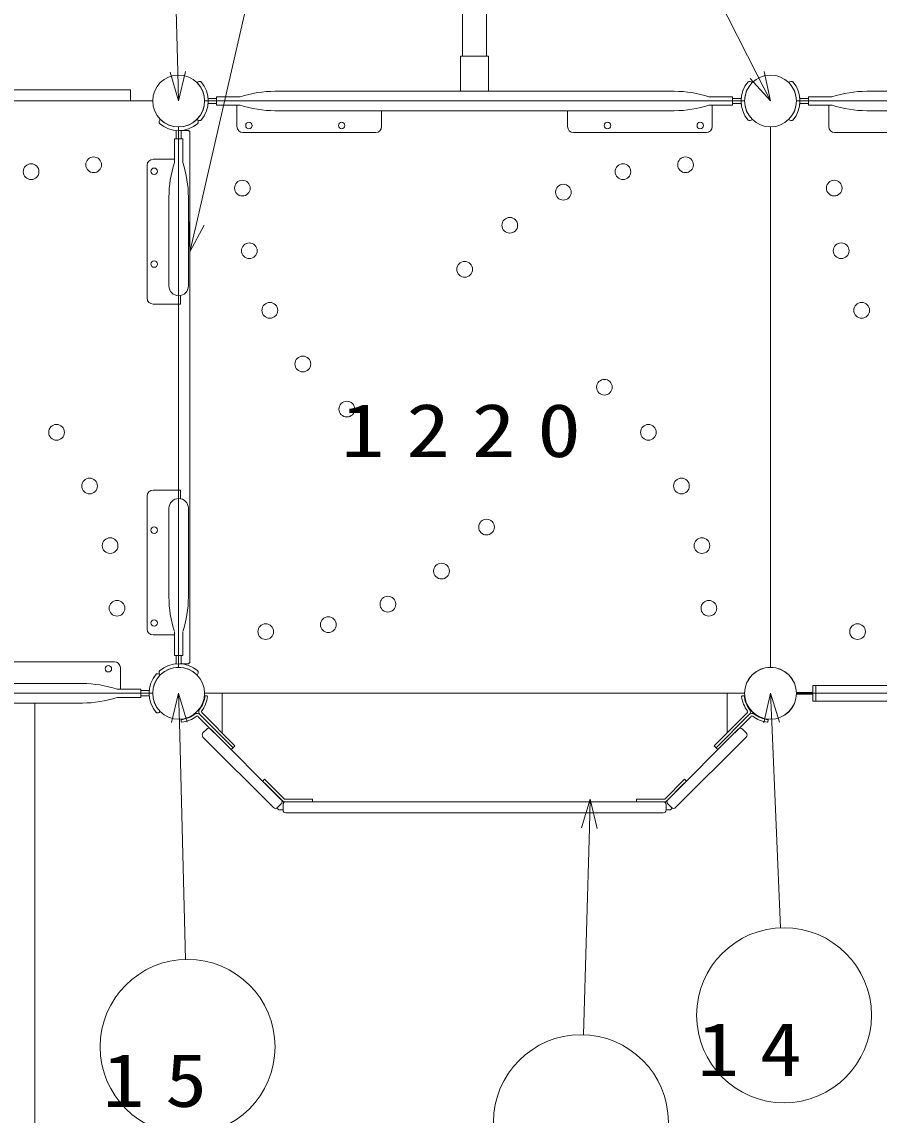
# Model space of a CAD drawing. Units: millimetres on the paper. Extents: x 0 to 420, y -594 to 297.
# Drawn here: x 156.97 to 186.38, y 136.79 to 174.26 of the extents above; entities that cross this region are included whole.
import ezdxf

# ---------------------------------------------------------------- set-up
doc = ezdxf.new("R2010")
doc.units = ezdxf.units.MM
for name, color, linetype, lineweight in [('2D', 7, 'Continuous', 13), ('AM_5', 7, 'Continuous', 13), ('TEXT', 7, 'Continuous', 13)]:
    doc.layers.add(name, color=color, linetype=linetype, lineweight=lineweight)
doc.styles.add('ＭＳ ゴシック', font='')
doc.styles.get('ＭＳ ゴシック').set_extended_font_data('MS Gothic')

msp = doc.modelspace()

# ---------------------------------------------------------------- linework, layer by layer
at = {"layer": '2D'}
for p, q in [((172.089, 181.486), (172.089, 173.085)), ((172.914, 173.085), (172.914, 181.44)), ((172.02, 171.88), (172.02, 173.085)), ((172.98, 173.085), (172.02, 173.085)), ((172.975, 173.085), (172.024, 173.085)), ((172.089, 173.085), (172.914, 173.085)), ((172.98, 171.88), (172.98, 173.085)), ((162.98, 172.174), (162.995, 172.187)), ((182.02, 172.174), (182.004, 172.187)), ((183.279, 172.174), (183.295, 172.187)), ((183.279, 172.174), (183.295, 172.187)), ((160.7, 171.925), (143.7, 171.925)), ((160.7, 171.925), (160.7, 171.545)), ((163.382, 171.636), (163.65, 171.636)), ((163.65, 171.686), (164.45, 171.686)), ((163.65, 171.406), (163.65, 171.686)), ((168.69, 171.88), (165.65, 171.88)), ((168.69, 171.88), (176.31, 171.88)), ((176.31, 171.88), (179.35, 171.88)), ((181.35, 171.686), (180.55, 171.686)), ((181.35, 171.406), (181.35, 171.686)), ((181.618, 171.636), (181.35, 171.636)), ((183.681, 171.636), (183.95, 171.636)), ((183.95, 171.686), (184.756, 171.686)), ((183.95, 171.406), (183.95, 171.686)), ((199.649, 171.88), (185.95, 171.88)), ((161.461, 171.545), (142.939, 171.545)), ((181.761, 171.545), (163.239, 171.545)), ((163.36, 171.546), (163.65, 171.546)), ((163.382, 171.546), (163.65, 171.546)), ((163.382, 171.546), (163.65, 171.546)), ((163.382, 171.456), (163.65, 171.456)), ((163.65, 171.406), (164.45, 171.406)), ((164.35, 171.406), (164.35, 170.666)), ((181.35, 171.406), (180.55, 171.406)), ((180.65, 171.406), (180.65, 170.666)), ((181.618, 171.546), (181.35, 171.546)), ((181.618, 171.546), (181.35, 171.546)), ((181.64, 171.546), (181.35, 171.546)), ((181.618, 171.456), (181.35, 171.456)), ((202.06, 171.545), (183.539, 171.545)), ((183.66, 171.546), (183.95, 171.546)), ((183.681, 171.546), (183.95, 171.546)), ((183.681, 171.546), (183.95, 171.546)), ((183.681, 171.456), (183.95, 171.456)), ((183.95, 171.406), (184.75, 171.406)), ((184.65, 171.406), (184.65, 170.666)), ((161.721, 170.916), (161.708, 170.9)), ((162.979, 170.916), (162.991, 170.9)), ((162.98, 170.917), (162.995, 170.904)), ((168.69, 171.212), (165.65, 171.212)), ((168.69, 171.212), (176.31, 171.212)), ((169.31, 171.212), (169.31, 170.666)), ((175.69, 171.212), (175.69, 170.666)), ((176.31, 171.212), (179.35, 171.212)), ((182.02, 170.917), (182.004, 170.904)), ((183.279, 170.917), (183.295, 170.904)), ((183.279, 170.917), (183.295, 170.904)), ((199.649, 171.212), (185.95, 171.212)), ((162.26, 170.514), (162.26, 170.246)), ((162.35, 170.657), (162.35, 152.135)), ((162.35, 152.135), (162.35, 170.657)), ((162.35, 170.536), (162.35, 170.246)), ((162.35, 170.514), (162.35, 170.246)), ((162.35, 170.514), (162.35, 170.246)), ((162.69, 170.536), (162.39, 170.536)), ((162.44, 170.514), (162.44, 170.246)), ((162.73, 170.496), (162.69, 170.536)), ((162.73, 152.296), (162.73, 170.496)), ((182.649, 152.135), (182.649, 170.657)), ((182.65, 170.657), (182.65, 152.135)), ((162.21, 170.246), (162.49, 170.246)), ((162.21, 170.246), (162.21, 169.446)), ((162.49, 170.246), (162.49, 169.446)), ((164.55, 170.466), (169.11, 170.466)), ((180.45, 170.466), (175.89, 170.466)), ((184.85, 170.466), (200.749, 170.466)), ((162.21, 169.546), (161.47, 169.546)), ((161.27, 169.346), (161.27, 164.786)), ((162.016, 165.206), (162.016, 168.246)), ((162.684, 165.206), (162.684, 168.246)), ((162.41, 164.877), (162.41, 164.586)), ((162.41, 164.586), (161.47, 164.586)), ((162.349, 158.206), (162.349, 164.586)), ((162.41, 158.206), (161.47, 158.206)), ((162.41, 157.915), (162.41, 158.206)), ((161.27, 153.446), (161.27, 158.006)), ((162.016, 157.586), (162.016, 154.546)), ((162.684, 157.586), (162.684, 154.546)), ((162.21, 152.546), (162.21, 153.346)), ((162.49, 152.546), (162.49, 153.346)), ((162.21, 153.246), (161.47, 153.246)), ((162.21, 152.546), (162.49, 152.546)), ((162.26, 152.278), (162.26, 152.546)), ((162.35, 152.256), (162.35, 152.546)), ((162.35, 152.278), (162.35, 152.546)), ((162.35, 152.278), (162.35, 152.546)), ((162.44, 152.278), (162.44, 152.546)), ((160.15, 152.326), (155.59, 152.326)), ((160.35, 151.386), (160.35, 152.126)), ((162.39, 152.256), (162.69, 152.256)), ((162.69, 152.256), (162.73, 152.296)), ((161.72, 151.875), (161.705, 151.888)), ((161.721, 151.876), (161.708, 151.891)), ((162.979, 151.876), (162.991, 151.891)), ((156.01, 151.58), (159.05, 151.58)), ((161.05, 151.386), (160.25, 151.386)), ((161.05, 151.386), (161.05, 151.106)), ((184.1, 150.974), (184.1, 151.518)), ((184.1, 151.518), (188.3, 151.518)), ((184.2, 150.974), (184.2, 151.518)), ((142.939, 151.246), (161.461, 151.246)), ((161.05, 151.106), (160.25, 151.106)), ((161.318, 151.336), (161.05, 151.336)), ((161.318, 151.246), (161.05, 151.246)), ((161.318, 151.246), (161.05, 151.246)), ((161.34, 151.246), (161.05, 151.246)), ((161.318, 151.156), (161.05, 151.156)), ((163.239, 151.246), (181.761, 151.246)), ((163.241, 151.246), (181.759, 151.246)), ((163.252, 151.162), (163.326, 151.156)), ((163.326, 151.156), (163.34, 151.139)), ((163.84, 151.246), (181.16, 151.246)), ((163.84, 151.246), (163.84, 149.883)), ((181.16, 151.246), (181.16, 149.883)), ((181.673, 151.156), (181.659, 151.139)), ((181.747, 151.162), (181.673, 151.156)), ((183.539, 151.246), (202.06, 151.246)), ((183.54, 151.278), (184.1, 151.278)), ((183.54, 151.214), (184.1, 151.214)), ((156.01, 150.912), (159.05, 150.912)), ((157.419, 150.912), (157.419, 136.209)), ((184.1, 150.974), (188.3, 150.974)), ((161.72, 150.617), (161.705, 150.604)), ((162.433, 150.344), (162.44, 150.269)), ((162.44, 150.269), (162.456, 150.256)), ((163.013, 150.456), (164.152, 149.317)), ((163.076, 150.519), (164.215, 149.38)), ((163.076, 150.519), (164.215, 149.38)), ((163.14, 150.583), (164.279, 149.444)), ((181.86, 150.583), (180.721, 149.444)), ((181.923, 150.519), (180.784, 149.38)), ((181.923, 150.519), (180.784, 149.38)), ((181.986, 150.456), (180.847, 149.317)), ((182.559, 150.269), (182.543, 150.256)), ((182.566, 150.344), (182.559, 150.269)), ((163.184, 149.889), (163.312, 150.016)), ((163.453, 150.016), (165.871, 147.598)), ((181.546, 150.016), (179.128, 147.598)), ((181.815, 149.889), (181.688, 150.016)), ((163.184, 149.747), (165.603, 147.329)), ((181.815, 149.747), (179.397, 147.329)), ((164.152, 149.317), (164.215, 149.38)), ((164.279, 149.444), (164.215, 149.38)), ((180.721, 149.444), (180.784, 149.38)), ((180.847, 149.317), (180.784, 149.38)), ((165.298, 148.298), (165.234, 148.235)), ((165.298, 148.298), (165.979, 147.618)), ((165.305, 148.164), (165.941, 147.528)), ((179.701, 148.298), (179.021, 147.618)), ((179.694, 148.164), (179.058, 147.528)), ((179.701, 148.298), (179.765, 148.235)), ((165.784, 147.246), (165.719, 147.311)), ((165.744, 147.329), (165.871, 147.456)), ((165.93, 147.428), (165.93, 147.248)), ((165.941, 147.528), (166.841, 147.528)), ((165.979, 147.618), (166.941, 147.618)), ((166.03, 147.528), (178.97, 147.528)), ((166.941, 147.618), (166.941, 147.528)), ((179.021, 147.618), (178.058, 147.618)), ((178.058, 147.618), (178.058, 147.528)), ((179.058, 147.528), (178.158, 147.528)), ((179.07, 147.428), (179.07, 147.248)), ((179.255, 147.329), (179.128, 147.456)), ((179.215, 147.246), (179.28, 147.311)), ((165.784, 147.246), (165.93, 147.246)), ((166.03, 147.148), (178.97, 147.148)), ((179.215, 147.246), (179.07, 147.246))]:
    msp.add_line(p, q, dxfattribs=at)
for centre, radius in [((162.35, 171.546), 0.889), ((162.35, 171.546), 0.889), ((162.35, 171.546), 0.889), ((182.65, 171.546), 0.889), ((182.65, 171.546), 0.889), ((182.65, 171.546), 0.889), ((164.76, 170.706), 0.11), ((167.94, 170.706), 0.11), ((177.06, 170.706), 0.11), ((180.24, 170.706), 0.11), ((157.289, 169.122), 0.27), ((159.436, 169.36), 0.27), ((177.589, 169.122), 0.27), ((179.736, 169.36), 0.27), ((161.51, 169.136), 0.11), ((164.536, 168.56), 0.27), ((175.546, 168.419), 0.27), ((184.836, 168.56), 0.27), ((173.707, 167.286), 0.27), ((164.774, 166.413), 0.27), ((185.074, 166.413), 0.27), ((161.51, 165.956), 0.11), ((172.161, 165.777), 0.27), ((165.477, 164.37), 0.27), ((185.776, 164.37), 0.27), ((166.61, 162.531), 0.27), ((176.953, 161.735), 0.27), ((168.118, 160.985), 0.27), ((158.162, 160.189), 0.27), ((178.462, 160.189), 0.27), ((159.295, 158.35), 0.27), ((179.595, 158.35), 0.27), ((172.911, 156.942), 0.27), ((161.51, 156.836), 0.11), ((159.998, 156.307), 0.27), ((180.298, 156.307), 0.27), ((171.365, 155.434), 0.27), ((160.236, 154.16), 0.27), ((169.526, 154.301), 0.27), ((180.536, 154.16), 0.27), ((161.51, 153.656), 0.11), ((165.336, 153.36), 0.27), ((167.483, 153.598), 0.27), ((185.636, 153.36), 0.27), ((159.94, 152.086), 0.11), ((162.35, 151.246), 0.889), ((162.35, 151.246), 0.889), ((162.35, 151.246), 0.889), ((182.65, 151.246), 0.891), ((182.65, 151.246), 0.889), ((182.65, 151.246), 0.889), ((182.65, 151.246), 0.889)]:
    msp.add_circle(centre, radius, dxfattribs=at)
for centre, radius, start, end in [((162.35, 171.546), 0.89, 315.051, 44.949), ((163.072, 172.095), 0.12, 77.178, 129.7918), ((163.09, 172.173), 0.04, 40.2983, 77.178), ((162.35, 171.546), 1.01, 319.7017, 40.2983), ((182.65, 171.546), 1.01, 139.7017, 220.2983), ((182.65, 171.546), 0.89, 135.051, 224.949), ((181.91, 172.173), 0.04, 102.822, 139.7017), ((181.928, 172.095), 0.12, 50.2082, 102.822), ((182.65, 171.546), 0.89, 315.051, 44.949), ((183.372, 172.095), 0.12, 77.178, 129.7918), ((183.389, 172.173), 0.04, 40.2983, 77.178), ((182.65, 171.546), 1.01, 319.7017, 40.2983), ((163.382, 171.676), 0.04, 227.8562, 270), ((165.65, 168.111), 3.768, 90, 108.3667), ((179.35, 168.111), 3.768, 71.6333, 90), ((181.618, 171.676), 0.04, 270, 312.1438), ((183.681, 171.676), 0.04, 227.8562, 270), ((185.95, 168.111), 3.768, 90, 108.4648), ((163.382, 171.416), 0.04, 90, 132.1438), ((165.65, 174.98), 3.768, 251.6333, 270), ((179.35, 174.98), 3.768, 270, 288.3667), ((181.618, 171.416), 0.04, 47.8562, 90), ((183.681, 171.416), 0.04, 90, 132.1438), ((185.95, 174.98), 3.768, 251.6333, 270), ((161.801, 170.824), 0.12, 140.2082, 192.822), ((162.35, 171.546), 0.89, 225.051, 314.949), ((162.899, 170.824), 0.12, 347.178, 39.7918), ((163.072, 170.996), 0.12, 230.2082, 282.822), ((163.09, 170.918), 0.04, 282.822, 319.7017), ((181.91, 170.918), 0.04, 220.2983, 257.178), ((181.928, 170.996), 0.12, 257.178, 309.7918), ((183.372, 170.996), 0.12, 230.2082, 282.822), ((183.389, 170.918), 0.04, 282.822, 319.7017), ((161.723, 170.806), 0.04, 192.822, 229.7017), ((162.35, 171.546), 1.01, 229.7017, 310.2983), ((162.22, 170.514), 0.04, 0, 42.1438), ((162.48, 170.514), 0.04, 137.8562, 180), ((162.977, 170.806), 0.04, 310.2983, 347.178), ((164.55, 170.666), 0.2, 180, 270), ((169.11, 170.666), 0.2, 270, 0), ((175.89, 170.666), 0.2, 180, 270), ((180.45, 170.666), 0.2, 270, 0), ((184.85, 170.666), 0.2, 180, 270), ((161.47, 169.346), 0.2, 90, 180), ((165.784, 168.246), 3.768, 161.6333, 180), ((158.916, 168.246), 3.768, 0, 18.3667), ((162.35, 165.206), 0.334, 180, 0), ((161.47, 164.786), 0.2, 180, 270), ((161.47, 158.006), 0.2, 90, 180), ((162.35, 157.586), 0.334, 0, 180), ((165.784, 154.546), 3.768, 180, 198.3667), ((158.916, 154.546), 3.768, 341.6333, 0), ((161.47, 153.446), 0.2, 180, 270), ((160.15, 152.126), 0.2, 0, 90), ((162.35, 151.246), 1.01, 49.7017, 130.2983), ((162.35, 151.246), 0.89, 45.051, 134.949), ((162.22, 152.278), 0.04, 317.8562, 0), ((162.48, 152.278), 0.04, 180, 222.1438), ((162.35, 151.246), 1.01, 139.7017, 220.2983), ((162.35, 151.246), 0.89, 135.051, 224.949), ((161.61, 151.873), 0.04, 102.822, 139.7017), ((161.628, 151.795), 0.12, 50.2082, 102.822), ((161.801, 151.968), 0.12, 167.178, 219.7918), ((161.723, 151.986), 0.04, 130.2983, 167.178), ((162.899, 151.968), 0.12, 320.2082, 12.822), ((162.977, 151.986), 0.04, 12.822, 49.7017), ((159.05, 147.812), 3.768, 71.6333, 90), ((159.05, 154.68), 3.768, 270, 288.3667), ((161.318, 151.376), 0.04, 270, 312.1438), ((161.318, 151.116), 0.04, 47.8562, 90), ((162.35, 151.246), 0.906, 322.1808, 354.709), ((162.35, 151.246), 0.996, 322.1808, 353.8559), ((182.65, 151.246), 0.996, 186.1441, 217.8192), ((182.65, 151.246), 0.906, 185.291, 217.8192), ((163.168, 150.611), 0.13, 142.1808, 225), ((163.168, 150.611), 0.0398, 142.1808, 225), ((181.831, 150.611), 0.0398, 315, 37.8192), ((181.831, 150.611), 0.13, 315, 37.8192), ((161.61, 150.619), 0.04, 220.2983, 257.178), ((161.628, 150.697), 0.12, 257.178, 309.7918), ((162.35, 151.246), 0.906, 275.291, 307.8192), ((162.35, 151.246), 0.996, 276.1441, 307.8192), ((162.985, 150.428), 0.13, 45, 127.8192), ((162.985, 150.428), 0.0398, 45, 127.8192), ((182.015, 150.428), 0.13, 52.1808, 135), ((182.015, 150.428), 0.0398, 52.1808, 135), ((182.65, 151.246), 0.996, 232.1808, 263.8559), ((182.65, 151.246), 0.906, 232.1808, 264.709), ((163.255, 149.818), 0.1, 135, 225), ((163.382, 149.945), 0.1, 45, 135), ((181.617, 149.945), 0.1, 45, 135), ((181.744, 149.818), 0.1, 315, 45), ((165.673, 147.4), 0.1, 225, 315), ((165.801, 147.527), 0.1, 315, 45), ((166.03, 147.428), 0.1, 90, 180), ((178.97, 147.428), 0.1, 0, 90), ((179.199, 147.527), 0.1, 135, 225), ((179.326, 147.4), 0.1, 225, 315), ((166.03, 147.248), 0.1, 180, 270), ((178.97, 147.248), 0.1, 270, 0)]:
    msp.add_arc(centre, radius, start, end, dxfattribs=at)
at = {"layer": 'AM_5'}
for p, q in [((162.075, 181.379), (162.322, 172.545)), ((164.88, 175.694), (162.96, 167.348)), ((180.621, 175.534), (182.196, 172.437)), ((162.054, 172.538), (162.35, 171.546)), ((162.322, 172.545), (162.35, 171.546)), ((162.35, 171.546), (162.59, 172.553)), ((182.196, 172.437), (182.65, 171.546)), ((182.65, 171.546), (182.435, 172.559)), ((181.957, 172.316), (182.65, 171.546)), ((162.699, 167.409), (162.736, 166.374)), ((162.96, 167.348), (162.736, 166.374)), ((162.736, 166.374), (163.221, 167.288)), ((162.35, 151.246), (162.107, 150.24)), ((162.643, 150.253), (162.35, 151.246)), ((162.375, 150.246), (162.35, 151.246)), ((182.65, 151.246), (182.424, 150.236)), ((182.959, 150.258), (182.65, 151.246)), ((182.692, 150.247), (182.65, 151.246)), ((162.58, 142.125), (162.375, 150.246)), ((182.988, 143.208), (182.692, 150.247)), ((176.467, 147.621), (176.17, 146.63)), ((176.438, 146.622), (176.467, 147.621)), ((176.706, 146.614), (176.467, 147.621)), ((176.233, 139.543), (176.438, 146.622))]:
    msp.add_line(p, q, dxfattribs=at)
for centre in [(183.114, 140.211), (162.656, 139.126), (176.147, 136.544)]:
    msp.add_circle(centre, 3, dxfattribs=at)

# ---------------------------------------------------------------- texts
at = {"layer": 'AM_5', "char_height": 1.833, "attachment_point": 7, "style": 'ＭＳ ゴシック'}
for s, insert in [('\\T1.5;\\W1.15;14', (180.138, 138.128)), ('\\T1.5;\\W1.15;15', (159.739, 137.042))]:
    msp.add_mtext(s, dxfattribs=dict(at, insert=insert))
at = {"layer": 'TEXT', "insert": (167.916, 159.313), "char_height": 1.833, "attachment_point": 7, "style": 'ＭＳ ゴシック'}
msp.add_mtext('\\T1.5;\\W1.2;1220', dxfattribs=at)

doc.saveas('drawing.dxf')
